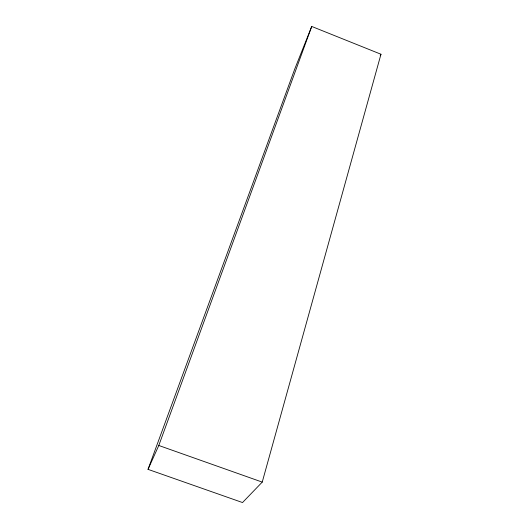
<?xml version="1.0" encoding="UTF-8"?>
<svg xmlns="http://www.w3.org/2000/svg" width="529" height="529" viewBox="0 0 529 529"><rect width="100%" height="100%" fill="white"/><g stroke="black" fill="none" stroke-linecap="round" stroke-linejoin="round"><path stroke-width="0.79" d="M262.232 482.104L380.973 54.236L311.726 26.45L294.805 68.889L148.027 469.355L242.52 502.55L262.232 482.104L158.793 445.478L148.027 469.355M158.793 445.478L311.726 26.45M380.219 55.677L380.973 54.236"/></g></svg>
